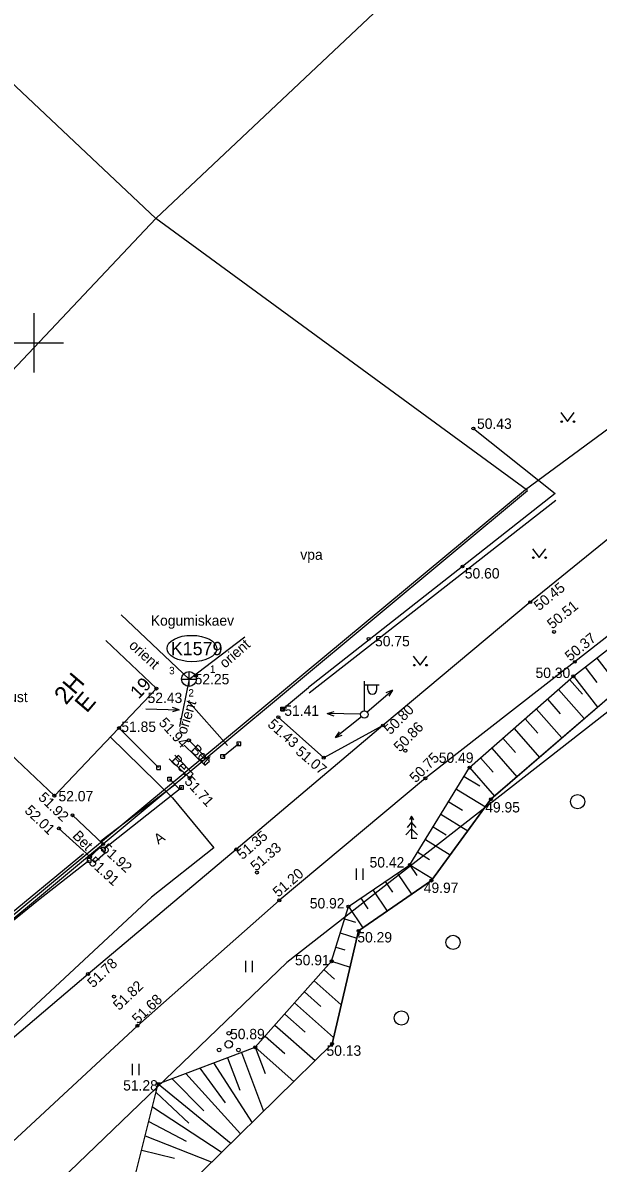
# Model space of a CAD drawing. Extents: x 640535 to 641271, y 6455287 to 6455891.
# Drawn here: x 640849.3 to 640888.1, y 6455594.6 to 6455671.6 of the extents above; entities that cross this region are included whole.
import ezdxf

# ---------------------------------------------------------------- set-up
doc = ezdxf.new("R2010")
doc.units = 0
for name, color, linetype in [('AED', 7, 'Continuous'), ('HALJASTUS', 7, 'Continuous'), ('HOONE', 7, 'Continuous'), ('KAEVU_NR', 7, 'Continuous'), ('KKAEV', 7, 'Continuous'), ('KORGUS', 7, 'Continuous'), ('KTRASS', 7, 'Continuous'), ('MOOTPIIR', 7, 'Continuous'), ('MPOHULIIN', 7, 'Continuous'), ('PIIR', 7, 'Continuous'), ('POST', 7, 'Continuous'), ('PUU', 7, 'Continuous'), ('RELJEEF', 7, 'Continuous'), ('SITRASS', 7, 'Continuous'), ('TEE', 7, 'Continuous'), ('TORU_NR', 7, 'Continuous'), ('VKAEV', 7, 'Continuous'), ('VORK', 7, 'Continuous')]:
    doc.layers.add(name, color=color, linetype=linetype)

msp = doc.modelspace()

# ---------------------------------------------------------------- linework, layer by layer
at = {"layer": 'AED'}
for p, q in [((640879.676, 6455644.211), (640885.191, 6455639.828)), ((640866.8, 6455625.265), (640868.552, 6455626.72)), ((640866.675, 6455625.39), (640866.925, 6455625.39)), ((640866.675, 6455625.14), (640866.675, 6455625.39)), ((640866.675, 6455625.14), (640866.925, 6455625.14)), ((640866.925, 6455625.14), (640866.925, 6455625.39)), ((640858.426, 6455621.32), (640855.76, 6455623.984)), ((640862.764, 6455622.073), (640863.853, 6455622.934)), ((640863.728, 6455623.059), (640863.978, 6455623.059)), ((640863.728, 6455622.809), (640863.728, 6455623.059)), ((640863.728, 6455622.809), (640863.978, 6455622.809)), ((640863.978, 6455622.809), (640863.978, 6455623.059)), ((640862.639, 6455622.198), (640862.889, 6455622.198)), ((640862.639, 6455621.948), (640862.639, 6455622.198)), ((640862.889, 6455621.948), (640862.889, 6455622.198)), ((640858.301, 6455621.445), (640858.551, 6455621.445)), ((640858.301, 6455621.195), (640858.301, 6455621.445)), ((640858.551, 6455621.195), (640858.551, 6455621.445)), ((640862.639, 6455621.948), (640862.889, 6455621.948)), ((640858.301, 6455621.195), (640858.551, 6455621.195)), ((640859.048, 6455620.677), (640859.298, 6455620.677)), ((640859.048, 6455620.427), (640859.048, 6455620.677)), ((640859.839, 6455619.869), (640859.173, 6455620.552)), ((640859.298, 6455620.427), (640859.298, 6455620.677)), ((640854.729, 6455615.822), (640859.989, 6455619.987)), ((640859.048, 6455620.427), (640859.298, 6455620.427)), ((640859.864, 6455620.112), (640860.114, 6455620.112)), ((640859.864, 6455619.862), (640859.864, 6455620.112)), ((640859.864, 6455619.862), (640860.114, 6455619.862)), ((640860.114, 6455619.862), (640860.114, 6455620.112)), ((640854.604, 6455615.947), (640854.854, 6455615.947)), ((640854.604, 6455615.697), (640854.604, 6455615.947)), ((640854.854, 6455615.697), (640854.854, 6455615.947)), ((640853.627, 6455615.191), (640853.877, 6455615.191)), ((640853.627, 6455614.941), (640853.627, 6455615.191)), ((640853.877, 6455614.941), (640853.877, 6455615.191)), ((640854.604, 6455615.697), (640854.854, 6455615.697)), ((640850.317, 6455612.38), (640853.752, 6455615.066)), ((640853.627, 6455614.941), (640853.877, 6455614.941)), ((640846.537, 6455609.323), (640850.317, 6455612.38))]:
    msp.add_line(p, q, dxfattribs=at)
msp.add_lwpolyline([(640885.191, 6455639.828), (640878.941, 6455634.893), (640868.552, 6455626.72)], dxfattribs=at)
at = {"layer": 'HALJASTUS'}
for p, q in [((640885.574, 6455645.281), (640886.038, 6455644.674)), ((640886.038, 6455644.674), (640886.483, 6455645.281)), ((640868.581, 6455626.359), (640885.238, 6455639.369)), ((640883.662, 6455636.097), (640884.126, 6455635.491)), ((640884.126, 6455635.491), (640884.571, 6455636.097)), ((640875.623, 6455628.838), (640876.086, 6455628.232)), ((640876.086, 6455628.232), (640876.532, 6455628.838)), ((640890.319, 6455627.346), (640880.856, 6455619.181)), ((640863.085, 6455622.819), (640860.452, 6455625.776)), ((640854.521, 6455616.37), (640859.501, 6455620.156)), ((640880.856, 6455619.181), (640876.842, 6455613.687)), ((640853.358, 6455615.49), (640846.334, 6455609.717)), ((640871.768, 6455614.509), (640871.768, 6455613.748)), ((640872.223, 6455614.509), (640872.223, 6455613.748)), ((640876.842, 6455613.687), (640871.928, 6455610.287)), ((640871.928, 6455610.287), (640870.138, 6455602.66)), ((640864.297, 6455608.265), (640864.297, 6455607.504)), ((640864.752, 6455608.265), (640864.752, 6455607.504)), ((640856.651, 6455601.317), (640856.651, 6455600.556)), ((640857.106, 6455601.317), (640857.106, 6455600.556))]:
    msp.add_line(p, q, dxfattribs=at)
for centre, radius in [((640885.637, 6455644.674), 0.055), ((640886.465, 6455644.674), 0.055), ((640883.725, 6455635.491), 0.055), ((640884.554, 6455635.491), 0.055), ((640875.685, 6455628.232), 0.055), ((640876.514, 6455628.232), 0.055), ((640886.709, 6455619.017), 0.48), ((640878.303, 6455609.516), 0.48), ((640874.818, 6455604.41), 0.48)]:
    msp.add_circle(centre, radius, dxfattribs=at)
at = {"layer": 'HOONE'}
msp.add_lwpolyline([(640847.99, 6455622.66), (640851.394, 6455619.418), (640858.285, 6455626.654), (640854.874, 6455629.903)], dxfattribs=at)
at = {"layer": 'KAEVU_NR'}
msp.add_ellipse((640860.675, 6455629.354), major_axis=(1.678, -0.009), ratio=0.531431, dxfattribs=at)
at = {"layer": 'KKAEV'}
for p, q in [((640860.483, 6455626.796), (640860.483, 6455627.796)), ((640859.983, 6455627.296), (640860.983, 6455627.296))]:
    msp.add_line(p, q, dxfattribs=at)
msp.add_circle((640860.483, 6455627.296), 0.5, dxfattribs=at)
at = {"layer": 'KORGUS'}
for centre in [(640879.676, 6455644.211), (640878.941, 6455634.893), (640883.515, 6455632.485), (640885.125, 6455630.477), (640872.603, 6455630.008), (640886.524, 6455628.456), (640860.959, 6455627.522), (640886.426, 6455627.48), (640858.285, 6455626.654), (640866.8, 6455625.265), (640866.508, 6455624.721), (640855.76, 6455623.984), (640873.572, 6455624.159), (640860.479, 6455623.158), (640869.578, 6455621.985), (640875.084, 6455622.461), (640879.416, 6455621.314), (640860.515, 6455620.614), (640876.442, 6455620.594), (640851.394, 6455619.418), (640880.856, 6455619.181), (640852.618, 6455618.103), (640851.702, 6455617.208), (640854.689, 6455616.156), (640863.671, 6455615.794), (640853.802, 6455615.299), (640865.065, 6455614.228), (640875.398, 6455614.749), (640876.842, 6455613.687), (640866.573, 6455612.351), (640871.241, 6455611.932), (640871.928, 6455610.287), (640870.105, 6455608.238), (640853.665, 6455607.38), (640855.417, 6455605.856), (640856.999, 6455603.883), (640870.138, 6455602.66), (640864.954, 6455602.433), (640858.403, 6455599.958)]:
    msp.add_circle(centre, 0.1, dxfattribs=at)
at = {"layer": 'KTRASS'}
for q in [(640855.903, 6455631.638), (640864.26, 6455630.143), (640859.842, 6455624.089)]:
    msp.add_line((640860.483, 6455627.296), q, dxfattribs=at)
at = {"layer": 'MOOTPIIR'}
for points in [[(640733.485, 6455491.263), (640773.783, 6455532.98), (640805.465, 6455566.185), (640836.362, 6455598.808), (640846.645, 6455609.76), (640883.197, 6455640.102), (640959.064, 6455695.966)], [(640913.296, 6455644.247), (640867.087, 6455608.164), (640841.834, 6455583.902), (640796.794, 6455534.489), (640774.807, 6455512.726)]]:
    msp.add_lwpolyline(points, dxfattribs=at)
at = {"layer": 'MPOHULIIN'}
for p, q in [((640872.507, 6455625.073), (640874.214, 6455626.539)), ((640874.214, 6455626.539), (640873.774, 6455626.359)), ((640874.214, 6455626.539), (640873.968, 6455626.132)), ((640857.326, 6455625.284), (640857.326, 6455625.284)), ((640857.576, 6455625.278), (640859.826, 6455625.222)), ((640859.826, 6455625.222), (640859.37, 6455625.085)), ((640859.826, 6455625.222), (640859.378, 6455625.383)), ((640869.818, 6455624.969), (640870.273, 6455625.107)), ((640869.818, 6455624.969), (640870.266, 6455624.808)), ((640872.068, 6455624.916), (640869.818, 6455624.969)), ((640872.123, 6455624.753), (640870.374, 6455623.338)), ((640872.318, 6455624.91), (640872.318, 6455624.91)), ((640872.318, 6455624.91), (640872.318, 6455624.91)), ((640872.318, 6455624.91), (640872.318, 6455624.91)), ((640870.374, 6455623.338), (640870.632, 6455623.737)), ((640870.374, 6455623.338), (640870.819, 6455623.505))]:
    msp.add_line(p, q, dxfattribs=at)
at = {"layer": 'PIIR'}
for points in [[(640852.47, 6455710.58), (640829.14, 6455685.85), (640858.24, 6455658.4), (640883.02, 6455681.76)], [(640829.14, 6455685.85), (640808.56, 6455664.03), (640826.71, 6455647.07), (640837.65, 6455636.58), (640858.24, 6455658.4)], [(640883.33, 6455640.03), (640858.24, 6455658.4), (640837.65, 6455636.58), (640826.71, 6455647.07), (640816.97, 6455637.04), (640826.67, 6455628.3), (640846.62, 6455609.47)]]:
    msp.add_lwpolyline(points, close=True, dxfattribs=at)
at = {"layer": 'POST'}
for p, q in [((640872.318, 6455625.16), (640872.318, 6455627.16)), ((640872.318, 6455626.91), (640873.318, 6455626.91)), ((640872.544, 6455626.589), (640872.544, 6455626.91)), ((640873.157, 6455626.589), (640873.157, 6455626.91)), ((640872.318, 6455624.91), (640872.318, 6455624.91))]:
    msp.add_line(p, q, dxfattribs=at)
msp.add_circle((640872.318, 6455624.905), 0.25, dxfattribs=at)
msp.add_arc((640872.851, 6455626.589), 0.306, 180, 0, dxfattribs=at)
at = {"layer": 'PUU'}
for p, q in [((640875.508, 6455617.632), (640875.208, 6455617.282)), ((640875.508, 6455618.032), (640875.358, 6455617.782)), ((640875.658, 6455617.782), (640875.508, 6455618.032)), ((640875.508, 6455618.032), (640875.508, 6455616.532)), ((640875.808, 6455617.282), (640875.508, 6455617.632)), ((640875.508, 6455617.182), (640875.108, 6455616.782)), ((640875.908, 6455616.782), (640875.508, 6455617.182)), ((640875.868, 6455616.532), (640875.508, 6455616.532))]:
    msp.add_line(p, q, dxfattribs=at)
for centre, radius in [((640863.163, 6455602.633), 0.25), ((640863.163, 6455603.383), 0.125), ((640862.513, 6455602.258), 0.125), ((640863.813, 6455602.258), 0.125)]:
    msp.add_circle(centre, radius, dxfattribs=at)
at = {"layer": 'RELJEEF'}
for p, q in [((640888.003, 6455628.71), (640889.571, 6455626.7)), ((640886.426, 6455627.48), (640888.055, 6455625.392)), ((640887.215, 6455628.095), (640888.014, 6455627.071)), ((640886.174, 6455627.259), (640887.046, 6455626.267)), ((640884.672, 6455625.938), (640885.538, 6455624.953)), ((640885.423, 6455626.598), (640887.161, 6455624.622)), ((640883.921, 6455625.277), (640885.647, 6455623.315)), ((640883.17, 6455624.617), (640884.03, 6455623.639)), ((640882.42, 6455623.956), (640884.133, 6455622.008)), ((640881.669, 6455623.296), (640882.522, 6455622.325)), ((640880.918, 6455622.635), (640882.619, 6455620.702)), ((640879.416, 6455621.314), (640881.104, 6455619.395)), ((640880.167, 6455621.975), (640881.014, 6455621.012)), ((640879.052, 6455620.72), (640880.102, 6455620.078)), ((640878.53, 6455619.867), (640880.484, 6455618.671)), ((640878.008, 6455619.014), (640878.95, 6455618.438)), ((640877.486, 6455618.161), (640879.3, 6455617.051)), ((640876.964, 6455617.308), (640877.836, 6455616.774)), ((640876.442, 6455616.455), (640878.116, 6455615.431)), ((640875.92, 6455615.602), (640876.722, 6455615.111)), ((640875.38, 6455614.737), (640875.856, 6455614.035)), ((640875.398, 6455614.749), (640876.932, 6455613.81)), ((640873.725, 6455613.615), (640874.206, 6455612.905)), ((640874.552, 6455614.176), (640875.509, 6455612.764)), ((640872.897, 6455613.054), (640873.864, 6455611.626)), ((640872.069, 6455612.493), (640872.555, 6455611.775)), ((640871.241, 6455611.932), (640872.219, 6455610.488)), ((640870.987, 6455611.105), (640871.722, 6455610.879)), ((640870.693, 6455610.149), (640871.815, 6455609.804)), ((640870.399, 6455609.194), (640870.992, 6455609.011)), ((640870.105, 6455608.238), (640871.357, 6455607.852)), ((640869.6, 6455607.669), (640870.309, 6455607.039)), ((640868.936, 6455606.921), (640870.758, 6455605.304)), ((640868.272, 6455606.173), (640869.385, 6455605.185)), ((640867.609, 6455605.425), (640870.239, 6455603.091)), ((640866.945, 6455604.677), (640868.323, 6455603.454)), ((640866.281, 6455603.929), (640868.986, 6455601.529)), ((640865.617, 6455603.181), (640866.944, 6455602.004)), ((640864.016, 6455602.078), (640865.512, 6455598.118)), ((640864.951, 6455602.432), (640865.621, 6455600.658)), ((640864.954, 6455602.433), (640867.555, 6455600.124)), ((640862.145, 6455601.372), (640864.754, 6455597.332)), ((640863.08, 6455601.725), (640863.906, 6455599.539)), ((640860.274, 6455600.665), (640863.952, 6455596.587)), ((640861.209, 6455601.018), (640862.928, 6455598.677)), ((640858.403, 6455599.958), (640863.326, 6455595.937)), ((640859.338, 6455600.312), (640861.484, 6455598.146)), ((640858.256, 6455599.372), (640860.475, 6455597.301)), ((640858.014, 6455598.402), (640862.662, 6455595.373)), ((640857.772, 6455597.432), (640860.289, 6455596.103)), ((640857.529, 6455596.462), (640861.982, 6455594.692)), ((640857.287, 6455595.492), (640859.499, 6455594.939))]:
    msp.add_line(p, q, dxfattribs=at)
for points in [[(640856.56, 6455592.581), (640858.403, 6455599.958), (640864.954, 6455602.433), (640870.105, 6455608.238), (640871.241, 6455611.932), (640875.398, 6455614.749), (640879.416, 6455621.314), (640886.426, 6455627.48), (640893.833, 6455633.257), (640900.887, 6455639.045), (640902.834, 6455640.452)], [(640812.841, 6455551.916), (640817.125, 6455555.834), (640821.496, 6455562.497), (640828.103, 6455570.006), (640834.875, 6455574.772), (640841.401, 6455579.39), (640847.241, 6455584.09), (640855.238, 6455588.727), (640858.872, 6455591.599), (640870.138, 6455602.66), (640871.928, 6455610.287), (640876.842, 6455613.687), (640880.856, 6455619.181), (640890.319, 6455627.346), (640900.679, 6455638.429)]]:
    msp.add_lwpolyline(points, dxfattribs=at)
at = {"layer": 'SITRASS'}
msp.add_lwpolyline([(640855.169, 6455623.383), (640859.365, 6455619.275), (640862.149, 6455615.9), (640857.95, 6455612.575), (640841.659, 6455597.418), (640838.944, 6455594.726), (640826.32, 6455581.236), (640811.395, 6455565.717), (640791.632, 6455544.389), (640791.421, 6455544.126), (640780.304, 6455533.049), (640777.927, 6455530.748)], dxfattribs=at)
at = {"layer": 'TEE'}
for p, q in [((640861.542, 6455621.475), (640860.161, 6455622.825)), ((640861.858, 6455621.742), (640860.479, 6455623.158)), ((640859.531, 6455622.165), (640860.772, 6455620.892)), ((640859.151, 6455621.907), (640860.515, 6455620.614)), ((640861.542, 6455621.475), (640861.858, 6455621.742)), ((640860.515, 6455620.614), (640860.772, 6455620.892)), ((640852.618, 6455618.103), (640854.689, 6455616.156)), ((640853.802, 6455615.299), (640851.702, 6455617.208)), ((640854.689, 6455616.156), (640853.802, 6455615.299)), ((640854.838, 6455615.559), (640854.443, 6455615.918)), ((640854.114, 6455614.905), (640853.743, 6455615.242)), ((640854.838, 6455615.559), (640854.114, 6455614.905))]:
    msp.add_line(p, q, dxfattribs=at)
for points in [[(640903.043, 6455648.18), (640893.133, 6455640.297), (640883.515, 6455632.485)], [(640896.587, 6455636.306), (640886.524, 6455628.456), (640876.442, 6455620.594)], [(640883.515, 6455632.485), (640873.572, 6455624.159), (640863.671, 6455615.794)], [(640873.572, 6455624.159), (640869.578, 6455621.985), (640866.508, 6455624.721)], [(640876.442, 6455620.594), (640866.573, 6455612.351), (640856.999, 6455603.883)], [(640863.671, 6455615.794), (640853.665, 6455607.38), (640844.008, 6455599.149)], [(640856.999, 6455603.883), (640847.592, 6455595.171), (640838.504, 6455586.614), (640829.845, 6455577.736), (640820.911, 6455568.896)]]:
    msp.add_lwpolyline(points, dxfattribs=at)
at = {"layer": 'VORK'}
for p, q in [((640850, 6455652), (640850, 6455648)), ((640848, 6455650), (640852, 6455650))]:
    msp.add_line(p, q, dxfattribs=at)

# ---------------------------------------------------------------- texts
at = {"layer": 'HALJASTUS'}
msp.add_text('vpa', height=0.7, dxfattribs=at).set_placement((640867.994, 6455635.347))
at = {"layer": 'HOONE'}
for s, height, rotation, p in [('2H', 1.2, 49.56284, (640852.182, 6455625.498)), ('19', 0.9, 46.49695, (640857.078, 6455625.9)), ('E', 1.2, 49.56284, (640853.579, 6455624.955))]:
    msp.add_text(s, height=height, rotation=rotation, dxfattribs=at).set_placement(p)
at = {"layer": 'KAEVU_NR'}
msp.add_text('K1579', height=0.9, dxfattribs=at).set_placement((640859.258, 6455628.904))
at = {"layer": 'KKAEV'}
msp.add_text('Kogumiskaev', height=0.7, dxfattribs=at).set_placement((640857.903, 6455630.899))
at = {"layer": 'KORGUS'}
for s, p in [(' 50.43', (640879.662, 6455644.186)), (' 50.60', (640878.838, 6455634.083)), (' 50.75', (640872.78, 6455629.503)), (' 52.25', (640860.602, 6455626.938)), (' 50.30', (640883.612, 6455627.366)), (' 52.43', (640857.425, 6455625.675)), (' 51.41', (640866.656, 6455624.81)), (' 51.85', (640855.654, 6455623.726)), (' 50.49', (640877.083, 6455621.635)), (' 52.07', (640851.413, 6455619.037)), (' 49.95', (640880.215, 6455618.287)), (' 50.42', (640872.41, 6455614.569)), (' 49.97', (640876.066, 6455612.851)), (' 50.92', (640868.376, 6455611.806)), (' 50.29', (640871.583, 6455609.51)), (' 50.91', (640867.373, 6455607.969)), (' 50.89', (640862.992, 6455602.977)), (' 50.13', (640869.503, 6455601.857)), (' 51.28', (640855.776, 6455599.512))]:
    msp.add_text(s, height=0.7, dxfattribs=at).set_placement(p)
for s, rotation, p in [(' 50.45', 39.06733, (640883.907, 6455631.702)), (' 50.51', 39.06733, (640884.8, 6455630.466)), (' 50.37', 39.06733, (640886.005, 6455628.294)), (' 50.80', 45.26518, (640873.891, 6455623.31)), (' 51.94', 312.46604, (640858.221, 6455624.496)), (' 51.43', 318.53166, (640865.538, 6455624.326)), (' 50.86', 45.26518, (640874.534, 6455622.14)), (' 51.07', 319.43423, (640867.422, 6455622.474)), (' 50.75', 45.26518, (640875.602, 6455620.062)), (' 51.71', 312.46604, (640859.951, 6455620.533)), (' 51.92', 316.10617, (640850.075, 6455619.414)), (' 52.01', 316.10617, (640849.144, 6455618.535)), (' 51.35', 40.74047, (640863.889, 6455614.894)), (' 51.92', 317.42996, (640854.316, 6455615.932)), (' 51.33', 40.74047, (640864.808, 6455614.111)), (' 51.91', 317.42996, (640853.464, 6455615.043)), (' 51.20', 40.74047, (640866.309, 6455612.355)), (' 51.78', 43.62022, (640853.824, 6455606.222)), (' 51.82', 43.62022, (640855.575, 6455604.699)), (' 51.68', 43.62022, (640856.85, 6455603.786))]:
    msp.add_text(s, height=0.7, rotation=rotation, dxfattribs=at).set_placement(p)
at = {"layer": 'KTRASS'}
for rotation, p in [(317.77859, (640856.376, 6455629.487)), (41.11661, (640862.909, 6455627.986)), (72.63472, (640860.289, 6455623.509))]:
    msp.add_text('orient', height=0.7, rotation=rotation, dxfattribs=at).set_placement(p)
at = {"layer": 'TEE'}
for s, rotation, p in [('Bet', 317.35078, (640860.536, 6455622.439)), ('Bet', 314.28231, (640859.215, 6455621.763)), ('Bet', 314.28231, (640852.57, 6455616.662)), ('A', 34.00255, (640858.412, 6455616.1))]:
    msp.add_text(s, height=0.7, rotation=rotation, dxfattribs=at).set_placement(p)
at = {"layer": 'TORU_NR'}
for s, p in [('1', (640861.892, 6455627.714)), ('3', (640859.139, 6455627.617)), ('2', (640860.44, 6455626.112))]:
    msp.add_text(s, height=0.5, dxfattribs=at).set_placement(p)
at = {"layer": 'VKAEV'}
msp.add_text('vesi oma kaevust', height=0.7, dxfattribs=at).set_placement((640842.362, 6455625.737))

doc.saveas('drawing.dxf')
